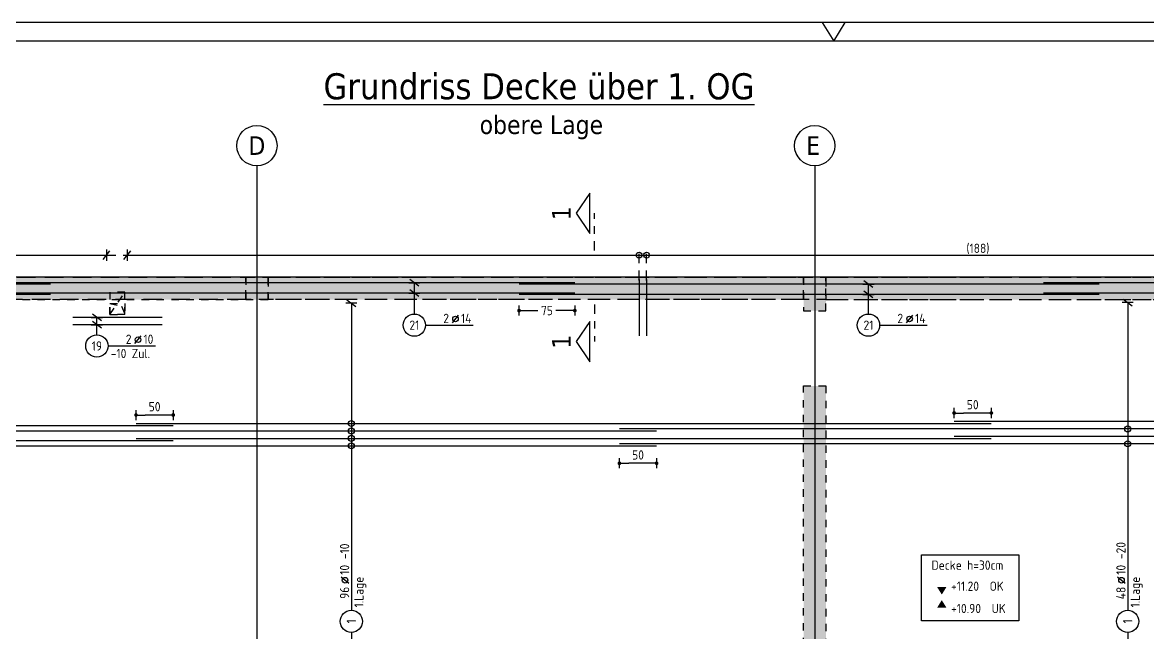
# Model space of a CAD drawing. Extents: x 0 to 101, y 0 to 43.
# Drawn here: x 18.82 to 33.94, y 21.5 to 29.7 of the extents above; entities that cross this region are included whole.
import ezdxf
from ezdxf.enums import TextEntityAlignment as Align

# ---------------------------------------------------------------- set-up
doc = ezdxf.new("R2010")
doc.units = 0
doc.header["$LTSCALE"] = 0.5
for name, pattern in [('AUSGEZOGEN', [1000.01, 1000, 0.01]), ('DOT', [0.175, 0.05, -0.125]), ('HIDDEN2', [0.187, 0.125, -0.062]), ('PUNKT', [0.175, 0.05, -0.125]), ('STRICHLINIE', [0.75, 0.5, -0.25]), ('STRICHPUNKT2', [0.55, 0.25, -0.125, 0.05, -0.125]), ('VERDECKT', [0.375, 0.25, -0.125])]:
    doc.linetypes.add(name, pattern=pattern)
for name, color, linetype in [('2.OG', 7, 'Continuous'), ('ACHSEN', 7, 'Continuous'), ('BETON', 7, 'Continuous'), ('Brüstung 2.OG', 7, 'Continuous'), ('DD', 7, 'Continuous'), ('DRUEBER', 7, 'Continuous'), ('grau_mittel', 7, 'Continuous'), ('koten', 7, 'Continuous'), ('MASSE', 7, 'Continuous'), ('OBJEKT', 7, 'Continuous'), ('RAHMEN', 7, 'Continuous'), ('RND', 7, 'Continuous'), ('SCHNITTE', 7, 'Continuous'), ('SFP_Achsen', 7, 'Continuous'), ('TEXT', 7, 'Continuous'), ('VERDECKT', 7, 'Continuous'), ('VERDECKT2', 7, 'Continuous')]:
    doc.layers.add(name, color=color, linetype=linetype)
doc.styles.add('helv', font='tahoma.ttf')
doc.styles.add('txt', font='isocp.shx')
doc.dimstyles.new('DOT_I', dxfattribs={"dimscale": 0.5, "dimtxt": 0.25, "dimasz": 0.25, "dimexe": 0.1, "dimexo": 0.3, "dimgap": 0.1, "dimtad": 1, "dimdec": 3, "dimzin": 3, "dimtxsty": 'txt', "dimblk": 'DOT', "dimblk1": 'DOT', "dimblk2": 'DOT', "dimsah": 1, "dimcen": 0.1, "dimse1": 1, "dimse2": 1, "dimazin": 0, "dimtfac": 1, "dimtdec": 4, "dimtix": 1, "dimtmove": 2, "dimatfit": 3, "dimfxl": 0, "dimtvp": 1, "dimtolj": 1, "dimtzin": 0, "dimarcsym": 0})

# ---------------------------------------------------------------- blocks, each defined once
blk = doc.blocks.new('A1-35-0')
at = {"layer": 'RAHMEN'}
blk.add_line((118.9, 59.4), (0, 59.4), dxfattribs=at)
at = {"layer": 'RAHMEN', "color": 7, "linetype": 'Continuous'}
for p, q in [((59.14, 59.4), (59.45, 58.9)), ((59.45, 58.9), (59.76, 59.4))]:
    blk.add_line(p, q, dxfattribs=at)
at = {"layer": 'RAHMEN', "color": 5}
blk.add_line((118.4, 58.9), (2, 58.9), dxfattribs=at)
blk = doc.blocks.new('okrd_o')
at = {"layer": 'koten', "color": 7, "linetype": 'Continuous'}
blk.add_solid([(-0.125, 0.202), (0.125, 0.202), (0, 0)], dxfattribs=at)
at = {"layer": 'koten', "style": 'txt'}
blk.add_attdef('OKRD', (0.25, 0.1), '', height=0.25, dxfattribs=at)
blk = doc.blocks.new('okrd_u')
at = {"layer": 'koten', "color": 7, "linetype": 'Continuous'}
blk.add_solid([(-0.125, -0.202), (0.125, -0.202), (0, 0)], dxfattribs=at)
at = {"layer": 'koten', "style": 'txt'}
blk.add_attdef('OKRD', (0.25, -0.35), '', height=0.25, dxfattribs=at)
blk = doc.blocks.new('lei_gre')
at = {"layer": 'RND', "color": 7, "linetype": 'Continuous'}
for p, q in [((-0.09, -0.12), (0.09, 0.12)), ((0, 0.15), (0, -0.15))]:
    blk.add_line(p, q, dxfattribs=at)
blk = doc.blocks.new('RND_LEI')
at = {"layer": 'RND', "color": 7, "linetype": 'Continuous'}
blk.add_line((1.022, 0.066), (1.19, 0.27), dxfattribs=at)
for centre, radius in [((0, 0), 0.3), ((1.106, 0.168), 0.075)]:
    blk.add_circle(centre, radius, dxfattribs=at)
at = {"layer": 'RND', "color": 7, "linetype": 'Continuous', "style": 'txt'}
blk.add_attdef('ANZ', text='', height=0.25, dxfattribs=at).set_placement((0.931, 0.057), align=Align.RIGHT)
for tag, p in [('DUM', (1.253, 0.057)), ('ABSTD', (1.674, 0.057)), ('POSTXT', (0.374, -0.327))]:
    blk.add_attdef(tag, p, '', height=0.25, dxfattribs=at)
blk.add_attdef('POSL', text='', height=0.25, dxfattribs=at).set_placement((0, 0), align=Align.MIDDLE)
blk = doc.blocks.new('DOT')
at = {"layer": 'MASSE', "color": 7, "linetype": 'Continuous'}
for p, q in [((0, 0), (-1, 0)), ((0, 0.54), (0, -0.54))]:
    blk.add_line(p, q, dxfattribs=at)
at = {"layer": 'MASSE', "color": 7, "linetype": 'Continuous', "const_width": 0.2}
blk.add_lwpolyline([(-0.1, 0, 1), (0.1, 0, 1)], format="xyb", close=True, dxfattribs=at)
blk = doc.blocks.new('*D27')
at = {"layer": 'Defpoints', "color": 0, "linetype": 'AUSGEZOGEN', "transparency": 16777216}
for p in [(20.344, 24.421), (20.344, 24.421), (20.844, 24.421)]:
    blk.add_point(p, dxfattribs=at)
at = {"layer": 'MASSE', "color": 0, "linetype": 'AUSGEZOGEN', "lineweight": -2, "transparency": 16777216}
blk.add_line((20.719, 24.421), (20.469, 24.421), dxfattribs=at)
at = {"layer": 'MASSE', "color": 0, "linetype": 'AUSGEZOGEN', "lineweight": -2, "transparency": 16777216, "xscale": 0.125, "yscale": 0.125, "zscale": 0.125, "rotation": 180}
blk.add_blockref('DOT', (20.344, 24.421), dxfattribs=at)
at = {"layer": 'MASSE', "color": 0, "linetype": 'AUSGEZOGEN', "lineweight": -2, "transparency": 16777216, "xscale": 0.125, "yscale": 0.125, "zscale": 0.125}
blk.add_blockref('DOT', (20.844, 24.421), dxfattribs=at)
at = {"layer": 'MASSE', "color": 0, "linetype": 'AUSGEZOGEN', "transparency": 16777216, "insert": (20.594, 24.533), "char_height": 0.125, "attachment_point": 5, "style": 'txt'}
blk.add_mtext('\\A1;50', dxfattribs=at)
blk = doc.blocks.new('*D22')
at = {"layer": 'Defpoints', "color": 0, "linetype": 'AUSGEZOGEN', "transparency": 16777216}
for p in [(26.844, 23.772), (26.844, 23.772), (27.344, 23.772)]:
    blk.add_point(p, dxfattribs=at)
at = {"layer": 'MASSE', "color": 0, "linetype": 'AUSGEZOGEN', "lineweight": -2, "transparency": 16777216}
blk.add_line((27.219, 23.772), (26.969, 23.772), dxfattribs=at)
at = {"layer": 'MASSE', "color": 0, "linetype": 'AUSGEZOGEN', "lineweight": -2, "transparency": 16777216, "xscale": 0.125, "yscale": 0.125, "zscale": 0.125, "rotation": 180}
blk.add_blockref('DOT', (26.844, 23.772), dxfattribs=at)
at = {"layer": 'MASSE', "color": 0, "linetype": 'AUSGEZOGEN', "lineweight": -2, "transparency": 16777216, "xscale": 0.125, "yscale": 0.125, "zscale": 0.125}
blk.add_blockref('DOT', (27.344, 23.772), dxfattribs=at)
at = {"layer": 'MASSE', "color": 0, "linetype": 'AUSGEZOGEN', "transparency": 16777216, "insert": (27.094, 23.884), "char_height": 0.125, "attachment_point": 5, "style": 'txt'}
blk.add_mtext('\\A1;50', dxfattribs=at)
blk = doc.blocks.new('*D23')
at = {"layer": 'Defpoints', "color": 0, "linetype": 'AUSGEZOGEN', "transparency": 16777216}
for p in [(31.344, 24.448), (31.344, 24.448), (31.844, 24.448)]:
    blk.add_point(p, dxfattribs=at)
at = {"layer": 'MASSE', "color": 0, "linetype": 'AUSGEZOGEN', "lineweight": -2, "transparency": 16777216}
blk.add_line((31.719, 24.448), (31.469, 24.448), dxfattribs=at)
at = {"layer": 'MASSE', "color": 0, "linetype": 'AUSGEZOGEN', "lineweight": -2, "transparency": 16777216, "xscale": 0.125, "yscale": 0.125, "zscale": 0.125, "rotation": 180}
blk.add_blockref('DOT', (31.344, 24.448), dxfattribs=at)
at = {"layer": 'MASSE', "color": 0, "linetype": 'AUSGEZOGEN', "lineweight": -2, "transparency": 16777216, "xscale": 0.125, "yscale": 0.125, "zscale": 0.125}
blk.add_blockref('DOT', (31.844, 24.448), dxfattribs=at)
at = {"layer": 'MASSE', "color": 0, "linetype": 'AUSGEZOGEN', "transparency": 16777216, "insert": (31.594, 24.56), "char_height": 0.125, "attachment_point": 5, "style": 'txt'}
blk.add_mtext('\\A1;50', dxfattribs=at)
blk = doc.blocks.new('*D38')
at = {"layer": 'Defpoints', "color": 0, "linetype": 'AUSGEZOGEN', "transparency": 16777216}
for p in [(25.494, 25.826), (25.494, 25.826), (26.244, 25.826)]:
    blk.add_point(p, dxfattribs=at)
at = {"layer": 'MASSE', "color": 0, "linetype": 'AUSGEZOGEN', "lineweight": -2, "transparency": 16777216}
for p, q in [((25.619, 25.826), (25.748, 25.826)), ((26.119, 25.826), (25.99, 25.826))]:
    blk.add_line(p, q, dxfattribs=at)
at = {"layer": 'MASSE', "color": 0, "linetype": 'AUSGEZOGEN', "lineweight": -2, "transparency": 16777216, "xscale": 0.125, "yscale": 0.125, "zscale": 0.125, "rotation": 180}
blk.add_blockref('DOT', (25.494, 25.826), dxfattribs=at)
at = {"layer": 'MASSE', "color": 0, "linetype": 'AUSGEZOGEN', "lineweight": -2, "transparency": 16777216, "xscale": 0.125, "yscale": 0.125, "zscale": 0.125}
blk.add_blockref('DOT', (26.244, 25.826), dxfattribs=at)
at = {"layer": 'MASSE', "color": 0, "linetype": 'AUSGEZOGEN', "transparency": 16777216, "insert": (25.869, 25.826), "char_height": 0.125, "attachment_point": 5, "style": 'txt'}
blk.add_mtext('\\A1;75', dxfattribs=at)
blk = doc.blocks.new('SCHN-1')
at = {"layer": 'SCHNITTE', "color": 5, "linetype": 'Continuous'}
blk.add_lwpolyline([(0.54, 0.125), (0, 0.485), (-0.54, 0.125)], close=True, dxfattribs=at)
at = {"layer": 'SCHNITTE', "color": 6, "linetype": 'Continuous', "style": 'helv'}
blk.add_attdef('SCHN-1', text='', height=0.5, dxfattribs=at).set_placement((0, 0.635), align=Align.CENTER)

msp = doc.modelspace()

# ---------------------------------------------------------------- hatches: boundary and pattern name
at = {"layer": '2.OG'}
h = msp.add_hatch(dxfattribs=at)
h.set_pattern_fill('DOTS', scale=0.8, double=1)
h.set_pattern_definition([(0, (-74.21585, 116.179425), (0.025, 0.05), [0, -0.05])])
h.paths.add_polyline_path([(4.3941, 14.4678), (3.9441, 14.4678), (3.9441, 14.1678), (4.6041, 14.1678), (4.6041, 25.9729), (8.0941, 25.9729), (8.0941, 18.0229), (8.4941, 18.0229), (8.4941, 18.2729), (8.3441, 18.2729), (8.3441, 25.9729), (10.5941, 25.9729), (10.5941, 18.2729), (9.3791, 18.2729), (9.3791, 18.0229), (10.8441, 18.0229), (10.8441, 26.2729), (4.4441, 26.2729), (4.4441, 19.1979), (4.3941, 19.1979)])
h.paths.add_polyline_path([(36.8441, 26.2729), (36.8441, 18.0229), (38.3091, 18.0229), (38.3091, 18.2729), (37.0941, 18.2729), (37.0941, 25.9729), (39.3441, 25.9729), (39.3441, 18.2729), (39.1941, 18.2729), (39.1941, 18.0229), (39.5941, 18.0229), (39.5941, 25.9729), (43.0691, 25.9729), (43.0691, 20.9579), (43.3691, 20.9579), (43.3691, 26.2729)])
h.paths.add_polyline_path([(43.0691, 18.0229), (43.3691, 18.0229), (43.3691, 19.0879), (43.0691, 19.0879)])
h.paths.add_polyline_path([(34.3941, 18.7729), (34.1441, 18.7729), (34.1441, 18.0779), (34.3941, 18.0779)])
h.paths.add_polyline_path([(32.0441, 18.0779), (32.2941, 18.0779), (32.2941, 18.7729), (32.0441, 18.7729)])
h.paths.add_polyline_path([(30.3941, 18.6729), (30.3941, 18.0779), (30.6441, 18.0779), (30.6441, 18.9229), (29.6191, 18.9229), (29.6191, 24.8129), (29.3191, 24.8129), (29.3191, 18.9229), (28.2941, 18.9229), (28.2941, 18.0779), (28.5441, 18.0779), (28.5441, 18.6729)])
h.paths.add_polyline_path([(26.6441, 18.0779), (26.8941, 18.0779), (26.8941, 18.7729), (26.6441, 18.7729)])
h.paths.add_polyline_path([(24.7941, 18.7729), (24.5441, 18.7729), (24.5441, 18.0779), (24.7941, 18.0779)])
h.paths.add_polyline_path([(23.1441, 18.7729), (22.8941, 18.7729), (22.8941, 18.0779), (23.1441, 18.0779)])
h.paths.add_polyline_path([(21.0441, 18.7729), (20.7941, 18.7729), (20.7941, 18.0779), (21.0441, 18.0779)])
h.paths.add_polyline_path([(19.1441, 18.0779), (19.3941, 18.0779), (19.3941, 18.7729), (19.1441, 18.7729)])
h.paths.add_polyline_path([(17.2941, 18.7729), (17.0441, 18.7729), (17.0441, 18.0779), (17.2941, 18.0779)])
h.paths.add_polyline_path([(15.6441, 18.7729), (15.3941, 18.7729), (15.3941, 18.0779), (15.6441, 18.0779)])
h.paths.add_polyline_path([(13.5441, 18.7729), (13.2941, 18.7729), (13.2941, 18.0779), (13.5441, 18.0779)])
h.paths.add_polyline_path([(14.6191, 25.9729), (14.6191, 26.2729), (14.3191, 26.2729), (14.3191, 25.9729)])
h.paths.add_polyline_path([(22.1191, 26.2729), (21.8191, 26.2729), (21.8191, 25.9729), (22.1191, 25.9729)])
h.paths.add_polyline_path([(29.6191, 26.2729), (29.3191, 26.2729), (29.3191, 25.8229), (29.6191, 25.8229)])
h.paths.add_polyline_path([(43.0691, 11.7479), (43.3691, 11.7479), (43.3691, 12.0479), (43.0691, 12.0479)])
h.paths.add_polyline_path([(37.0941, 11.7729), (37.0941, 12.4829), (36.8441, 12.4829), (36.8441, 12.0229), (34.1441, 12.0229), (34.1441, 13.9979), (36.8441, 13.9979), (36.8441, 13.5329), (37.0941, 13.5329), (37.0941, 14.3976), (36.8441, 14.3976), (36.8441, 14.2479), (32.3041, 14.2479), (32.3041, 13.9979), (33.8941, 13.9979), (33.8941, 12.0229), (32.3041, 12.0229), (32.3041, 11.7729)], flags=17)
h.paths.add_polyline_path([(20.1441, 12.0229), (20.1441, 15.3679), (21.2691, 15.3679), (21.2691, 15.6179), (20.1441, 15.6179), (20.1441, 16.3979), (17.3791, 16.3979), (17.3791, 16.1479), (17.5291, 16.1479), (17.5291, 14.9579), (14.6791, 14.9579), (14.6791, 16.1479), (16.4941, 16.1479), (16.4941, 16.3979), (8.0941, 16.3979), (8.0941, 11.7729), (8.4941, 11.7729), (8.4941, 12.0229), (8.3441, 12.0229), (8.3441, 16.1479), (14.4291, 16.1479), (14.4291, 12.0229), (14.2791, 12.0229), (14.2791, 11.7729), (14.8291, 11.7729), (14.8291, 12.0229), (14.6791, 12.0229), (14.6791, 14.7079), (17.5291, 14.7079), (17.5291, 12.0229), (15.8391, 12.0229), (15.8391, 11.7729), (31.4191, 11.7729), (31.4191, 12.0229), (31.2691, 12.0229), (31.2691, 13.9979), (31.4191, 13.9979), (31.4191, 14.2479), (31.2691, 14.2479), (31.2691, 16.1479), (36.8441, 16.1479), (36.8441, 15.2826), (37.0941, 15.2826), (37.0941, 16.3979), (31.0191, 16.3979), (31.0191, 15.6179), (29.9691, 15.6179), (29.9691, 15.3679), (31.0191, 15.3679), (31.0191, 12.0229)])
h.paths.add_polyline_path([(19.8941, 16.1479), (18.9441, 16.1479), (18.9441, 12.0229), (19.8941, 12.0229)], flags=16)
h.paths.add_polyline_path([(17.7791, 12.0229), (18.6941, 12.0229), (18.6941, 16.1479), (17.7791, 16.1479)], flags=16)
h.paths.add_polyline_path([(9.5041, 12.0229), (9.5041, 11.7729), (13.2691, 11.7729), (13.2691, 12.0229)], flags=17)
h.paths.add_polyline_path([(22.6691, 15.6179), (22.6691, 15.3679), (25.0191, 15.3679), (25.0191, 15.6179)], flags=17)
h.paths.add_polyline_path([(28.5691, 15.3679), (28.5691, 15.6179), (26.4191, 15.6179), (26.4191, 15.3679)], flags=17)
h.paths.add_polyline_path([(4.3941, 10.7729), (4.6041, 10.7729), (4.6041, 12.1178), (3.9441, 12.1178), (3.9441, 11.8178), (4.3941, 11.8178)])
at = {"layer": 'Brüstung 2.OG', "linetype": 'DOT'}
h = msp.add_hatch(dxfattribs=at)
h.set_pattern_fill('DOTS', color=102, scale=0.8, double=1)
h.set_pattern_definition([(0, (-74.21585, 266.179425), (0.025, 0.05), [0, -0.05])])
h.paths.add_polyline_path([(14.3191, 25.9729), (14.3191, 26.2729), (10.8441, 26.2729), (10.8441, 25.9729)])
h.paths.add_polyline_path([(14.6191, 26.2729), (14.6191, 25.9729), (21.8191, 25.9729), (21.8191, 26.2729)])
h.paths.add_polyline_path([(29.3191, 25.9729), (29.3191, 26.2729), (22.1191, 26.2729), (22.1191, 25.9729)])
h.paths.add_polyline_path([(36.8441, 25.9729), (36.8441, 26.2729), (29.6191, 26.2729), (29.6191, 25.9729)])
h.paths.add_polyline_path([(43.3691, 18.0229), (43.0691, 18.0229), (43.0691, 12.0479), (43.3691, 12.0479)])
h.paths.add_polyline_path([(43.0691, 10.7729), (43.3691, 10.7729), (43.3691, 11.7479), (43.0691, 11.7479)])
at = {"layer": 'grau_mittel'}
h = msp.add_hatch(color=61, dxfattribs=at)
h.paths.add_polyline_path([(4.4441, 26.2729), (4.4441, 20.7829), (4.6041, 20.7829), (4.6041, 25.9729), (8.0941, 25.9729), (8.0941, 21.1079), (8.0941, 18.0229), (8.4941, 18.0229), (8.4941, 18.2729), (8.3441, 18.2729), (8.3441, 25.9729), (8.5441, 25.9729), (10.5941, 25.9729), (10.5941, 18.2729), (9.9291, 18.2729), (9.9291, 18.0229), (10.8441, 18.0229), (10.8441, 26.2729)])
h.paths.add_polyline_path([(8.0941, 18.0229), (8.0941, 18.2729), (4.6691, 18.2729), (4.6691, 18.0229)], flags=17)
h.paths.add_polyline_path([(9.3791, 18.0229), (9.3791, 18.2729), (8.4941, 18.2729), (8.4941, 18.0229)], flags=17)
h.paths.add_polyline_path([(9.7291, 18.0229), (9.7291, 18.2729), (9.3791, 18.2729), (9.3791, 18.0229)], flags=17)
h.paths.add_polyline_path([(10.5941, 16.3979), (10.8441, 16.3979), (10.8441, 18.0229), (10.5941, 18.0229)])
h.paths.add_polyline_path([(8.0941, 16.3979), (8.0941, 11.7729), (8.4941, 11.7729), (8.4941, 12.0229), (8.3441, 12.0229), (8.3441, 16.1479), (14.4291, 16.1479), (14.4291, 15.6529), (14.6791, 15.6529), (14.6791, 16.1479), (14.8291, 16.1479), (15.7391, 16.1479), (15.7391, 16.3979)])
h.paths.add_polyline_path([(4.3941, 14.4679), (4.3191, 14.4679), (3.9391, 14.4679), (3.9391, 14.1679), (4.6041, 14.1679), (4.6041, 20.7829), (4.4441, 20.7829), (4.4441, 19.1979), (4.3941, 19.1979)])
h.paths.add_polyline_path([(4.3191, 12.1179), (4.6041, 12.1179), (4.6691, 12.1179), (4.6691, 14.1678), (4.6041, 14.1678), (4.3191, 14.1679)])
h.paths.add_polyline_path([(43.3691, 12.0479), (43.0691, 12.0479), (43.0691, 11.7479), (43.3691, 11.7479)])
h.paths.add_polyline_path([(43.3691, 18.0229), (43.0691, 18.0229), (43.0691, 12.0479), (43.3691, 12.0479)])
h.paths.add_polyline_path([(43.0691, 18.7729), (43.0691, 18.0229), (43.3691, 18.0229), (43.3691, 18.7729)], flags=17)
h.paths.add_polyline_path([(43.0691, 18.7729), (43.3691, 18.7729), (43.3691, 21.2729), (43.0691, 21.2729)], flags=17)
h.paths.add_polyline_path([(43.0691, 21.2729), (43.3691, 21.2729), (43.3691, 21.6429), (43.0691, 21.6429)])
h.paths.add_polyline_path([(43.0691, 21.6429), (43.3691, 21.6429), (43.3691, 26.2729), (36.8441, 26.2729), (36.8441, 18.0229), (37.9091, 18.0229), (37.9091, 18.2729), (37.0941, 18.2729), (37.0941, 25.9729), (39.3441, 25.9729), (39.3441, 18.2729), (39.1941, 18.2729), (39.1941, 18.0229), (39.5941, 18.0229), (39.5941, 25.9729), (43.0691, 25.9729)])
h.paths.add_polyline_path([(38.1091, 18.2729), (38.1091, 18.0229), (39.1941, 18.0229), (39.1941, 18.2729)], flags=17)
h.paths.add_polyline_path([(39.5941, 18.2729), (39.5941, 18.0229), (43.0691, 18.0229), (43.0691, 18.2729)], flags=17)
h.paths.add_polyline_path([(36.8441, 16.9479), (37.0941, 16.9479), (37.0941, 18.0229), (36.8441, 18.0229)])
h.paths.add_polyline_path([(36.8441, 25.9729), (36.8441, 26.2729), (29.6191, 26.2729), (29.6191, 25.9729)])
h.paths.add_polyline_path([(29.6191, 26.2729), (29.3191, 26.2729), (29.3191, 25.9729), (29.6191, 25.9729)])
h.paths.add_polyline_path([(29.3191, 25.9729), (29.3191, 26.2729), (22.1191, 26.2729), (22.1191, 25.9729)])
h.paths.add_polyline_path([(21.8191, 25.9729), (22.1191, 25.9729), (22.1191, 26.2729), (21.8191, 26.2729)])
h.paths.add_polyline_path([(21.8191, 25.9729), (21.8191, 26.2729), (14.6191, 26.2729), (14.6191, 25.9729)])
h.paths.add_polyline_path([(14.3191, 25.9729), (14.6191, 25.9729), (14.6191, 26.2729), (14.3191, 26.2729)])
h.paths.add_polyline_path([(10.8441, 26.2729), (10.8441, 25.9729), (14.3191, 25.9729), (14.3191, 26.2729)])
h.paths.add_polyline_path([(16.1391, 16.3979), (16.1391, 16.1479), (16.4941, 16.1479), (16.4941, 16.3979)])
h.paths.add_polyline_path([(16.4941, 16.3979), (16.4941, 16.1479), (17.3791, 16.1479), (17.3791, 16.3979)])
h.paths.add_polyline_path([(18.6941, 16.1479), (18.6941, 12.0229), (17.7791, 12.0229), (16.3641, 12.0229), (16.3641, 11.7729), (20.4441, 11.7729), (20.4441, 12.0229), (18.9441, 12.0229), (18.9441, 16.1479), (19.8941, 16.1479), (19.8941, 15.3679), (21.2691, 15.3679), (21.2691, 15.6179), (20.1441, 15.6179), (20.1441, 15.8679), (20.1441, 16.3979), (17.3791, 16.3979), (17.3791, 16.1479)])
h.paths.add_polyline_path([(15.9641, 11.7729), (16.1641, 11.7729), (16.1641, 12.0229), (15.9641, 12.0229)])
h.paths.add_polyline_path([(14.8291, 12.0229), (14.8291, 11.7729), (15.9641, 11.7729), (15.9641, 12.0229)], flags=17)
h.paths.add_polyline_path([(14.8291, 11.7729), (14.8291, 12.0229), (14.6791, 12.0229), (14.6791, 14.4579), (14.6791, 14.7079), (14.9291, 14.7079), (16.0391, 14.7079), (16.0391, 14.9579), (14.6791, 14.9579), (14.6791, 15.1079), (14.6791, 15.5029), (14.4291, 15.5029), (14.4291, 12.0229), (14.2791, 12.0229), (14.2791, 11.7729)])
h.paths.add_polyline_path([(17.7791, 14.7079), (17.7791, 14.9579), (16.2391, 14.9579), (16.2391, 14.7079)])
h.paths.add_polyline_path([(13.2691, 12.0229), (13.2691, 11.7729), (14.2791, 11.7729), (14.2791, 12.0229)])
h.paths.add_polyline_path([(13.0691, 11.7729), (13.2691, 11.7729), (13.2691, 12.0229), (13.0691, 12.0229)], flags=16)
h.paths.add_polyline_path([(12.8691, 11.7729), (12.8691, 12.0229), (9.9041, 12.0229), (9.9041, 11.7729)], flags=16)
h.paths.add_polyline_path([(9.5041, 11.7729), (9.7041, 11.7729), (9.7041, 12.0229), (9.5041, 12.0229)], flags=16)
h.paths.add_polyline_path([(8.4941, 12.0229), (8.4941, 11.7729), (9.5041, 11.7729), (9.5041, 12.0229)], flags=16)
h.paths.add_polyline_path([(25.2141, 11.7729), (25.2141, 12.0229), (20.6441, 12.0229), (20.6441, 11.7729)])
h.paths.add_polyline_path([(26.2241, 11.7729), (26.2241, 12.0229), (25.2141, 12.0229), (25.2141, 11.7729)])
h.paths.add_polyline_path([(26.2241, 12.0229), (26.2241, 11.7729), (29.8191, 11.7729), (29.8191, 12.0229)])
h.paths.add_polyline_path([(31.4191, 11.7729), (31.4191, 12.0229), (31.2691, 12.0229), (31.2691, 13.7979), (31.0191, 13.7979), (31.0191, 12.0229), (30.0191, 12.0229), (30.0191, 11.7729)])
h.paths.add_polyline_path([(32.3041, 11.7729), (32.3041, 12.0229), (31.4191, 12.0229), (31.4191, 11.7729)])
h.paths.add_polyline_path([(33.0091, 11.7729), (33.0091, 12.0229), (32.3041, 12.0229), (32.3041, 11.7729)])
h.paths.add_polyline_path([(34.1441, 12.0229), (34.1441, 13.9979), (36.8441, 13.9979), (36.8441, 13.5329), (37.0941, 13.5329), (37.0941, 13.7829), (37.0141, 13.7829), (37.0141, 13.9329), (37.0941, 13.9329), (37.0941, 14.3976), (36.8441, 14.3976), (36.8441, 14.2479), (32.3041, 14.2479), (32.3041, 13.9979), (33.8941, 13.9979), (33.8941, 12.0229), (33.6091, 12.0229), (33.6091, 11.7729), (37.0941, 11.7729), (37.0941, 13.5329), (36.8441, 13.5329), (36.8441, 12.0229)])
h.paths.add_polyline_path([(37.0941, 15.2826), (36.8441, 15.2826), (36.8441, 14.3976), (37.0941, 14.3976)])
h.paths.add_polyline_path([(37.0941, 15.5479), (36.8441, 15.5479), (36.8441, 15.2826), (37.0941, 15.2826)])
h.paths.add_polyline_path([(36.5441, 16.3979), (36.5441, 16.1479), (37.0941, 16.1479), (37.0941, 16.3979)])
h.paths.add_polyline_path([(33.2491, 16.3979), (33.2491, 16.1479), (35.9441, 16.1479), (35.9441, 16.3979)])
h.paths.add_polyline_path([(32.6491, 16.1479), (32.6491, 16.3979), (31.0191, 16.3979), (31.0191, 15.6179), (30.5191, 15.6179), (29.9691, 15.6179), (29.9691, 15.3679), (31.2691, 15.3679), (31.2691, 16.1479)])
h.paths.add_polyline_path([(31.0191, 13.9979), (31.4191, 13.9979), (31.4191, 14.2479), (31.2691, 14.2479), (31.2691, 15.1685), (31.0191, 15.1685)])
h.paths.add_polyline_path([(32.3041, 13.9979), (32.3041, 14.2479), (31.4191, 14.2479), (31.4191, 13.9979)])
h.paths.add_polyline_path([(28.5691, 15.3679), (28.5691, 15.6179), (26.4191, 15.6179), (26.4191, 15.3679)])
h.paths.add_polyline_path([(22.6691, 15.6179), (22.6691, 15.3679), (25.0191, 15.3679), (25.0191, 15.6179)])
h.paths.add_polyline_path([(13.5441, 18.7729), (13.2941, 18.7729), (13.2941, 18.0779), (13.5441, 18.0779)])
h.paths.add_polyline_path([(15.3941, 18.0779), (15.6441, 18.0779), (15.6441, 18.7729), (15.3941, 18.7729)])
h.paths.add_polyline_path([(17.2941, 18.7729), (17.0441, 18.7729), (17.0441, 18.0779), (17.2941, 18.0779)])
h.paths.add_polyline_path([(19.3941, 18.7729), (19.1441, 18.7729), (19.1441, 18.0779), (19.3941, 18.0779)])
h.paths.add_polyline_path([(20.7941, 18.0779), (21.0441, 18.0779), (21.0441, 18.7729), (20.7941, 18.7729)])
h.paths.add_polyline_path([(23.1441, 18.7729), (22.8941, 18.7729), (22.8941, 18.0779), (23.1441, 18.0779)])
h.paths.add_polyline_path([(24.5441, 18.0779), (24.7941, 18.0779), (24.7941, 18.7729), (24.5441, 18.7729)])
h.paths.add_polyline_path([(26.8941, 18.7729), (26.6441, 18.7729), (26.6441, 18.0779), (26.8941, 18.0779)])
h.paths.add_polyline_path([(28.5441, 18.7729), (28.2941, 18.7729), (28.2941, 18.0779), (28.5441, 18.0779)])
h.paths.add_polyline_path([(30.6441, 18.7729), (30.3941, 18.7729), (30.3941, 18.0779), (30.6441, 18.0779)])
h.paths.add_polyline_path([(32.2941, 18.7729), (32.0441, 18.7729), (32.0441, 18.0779), (32.2941, 18.0779)])
h.paths.add_polyline_path([(34.1441, 18.0779), (34.3941, 18.0779), (34.3941, 18.7729), (34.1441, 18.7729)])
h.paths.add_polyline_path([(43.0691, 10.7729), (43.3691, 10.7729), (43.3691, 11.7479), (43.0691, 11.7479)])
h.paths.add_polyline_path([(4.3941, 10.7729), (4.6041, 10.7729), (4.6041, 12.1179), (3.9391, 12.1179), (3.9391, 11.8179), (4.3191, 11.8178), (4.3941, 11.8179)])

# ---------------------------------------------------------------- linework, layer by layer
at = {"layer": '2.OG', "color": 7, "linetype": 'PUNKT', "lineweight": -2}
for p, q in [((29.3191, 18.9229), (29.3191, 24.8129)), ((29.3191, 24.8129), (29.6191, 24.8129)), ((29.6191, 24.8129), (29.6191, 18.9229))]:
    msp.add_line(p, q, dxfattribs=at)
for points in [[(22.1191, 26.2729), (21.8191, 26.2729), (21.8191, 25.9729), (22.1191, 25.9729)], [(29.6191, 26.2729), (29.3191, 26.2729), (29.3191, 25.8229), (29.6191, 25.8229)]]:
    msp.add_lwpolyline(points, close=True, dxfattribs=at)
at = {"layer": 'ACHSEN', "color": 140, "linetype": 'AUSGEZOGEN'}
for p, q in [((21.9691, 27.7729), (21.9691, 10.7729)), ((29.4691, 27.7729), (29.4691, 10.7729)), ((43.3691, 26.2729), (2.1691, 26.2729))]:
    msp.add_line(p, q, dxfattribs=at)
at = {"layer": 'BETON', "color": 6, "linetype": 'AUSGEZOGEN', "lineweight": -2}
msp.add_line((43.3691, 26.2729), (4.3691, 26.2729), dxfattribs=at)
at = {"layer": 'Brüstung 2.OG', "color": 102, "linetype": 'DOT'}
for p, q in [((21.8191, 26.2729), (14.6191, 26.2729)), ((22.1191, 26.2729), (29.3191, 26.2729)), ((29.6191, 26.2729), (36.8441, 26.2729)), ((14.6191, 25.9729), (21.8191, 25.9729)), ((29.3191, 25.9729), (22.1191, 25.9729)), ((29.6191, 25.9729), (36.8441, 25.9729))]:
    msp.add_line(p, q, dxfattribs=at)
at = {"layer": 'DD', "color": 7, "linetype": 'HIDDEN2'}
for p, q in [((19.9941, 25.9229), (20.1508, 25.8828)), ((20.1508, 25.8828), (20.1941, 25.7729))]:
    msp.add_line(p, q, dxfattribs=at)
msp.add_lwpolyline([(19.9941, 25.9229), (20.1941, 25.9229), (20.1941, 25.7729), (19.9941, 25.7729)], close=True, dxfattribs=at)
at = {"layer": 'DRUEBER', "color": 7, "linetype": 'PUNKT'}
msp.add_line((19.9941, 25.7729), (20.1941, 26.0729), dxfattribs=at)
msp.add_lwpolyline([(19.9941, 25.7729), (20.1941, 25.7729), (20.1941, 26.0729), (19.9941, 26.0729)], close=True, dxfattribs=at)
at = {"layer": 'OBJEKT', "color": 1, "linetype": 'AUSGEZOGEN'}
msp.add_lwpolyline([(30.9037, 22.5425), (32.2155, 22.5425), (32.2155, 21.6533), (30.9037, 21.6533)], close=True, dxfattribs=at)
at = {"layer": 'RND', "color": 7, "linetype": 'AUSGEZOGEN'}
for p, q in [((16.4915, 26.5709), (19.9455, 26.5709)), ((20.2271, 26.5709), (38.9247, 26.5709)), ((23.2391, 25.9241), (23.2391, 21.7961)), ((33.6777, 25.9359), (33.6777, 21.7961)), ((24.2365, 25.6295), (24.8765, 25.6295)), ((30.3419, 25.6295), (30.9819, 25.6295)), ((19.9678, 25.3495), (20.6078, 25.3495)), ((23.2391, 21.4961), (23.2391, 16.4513)), ((33.6777, 21.4961), (33.6777, 16.4556))]:
    msp.add_line(p, q, dxfattribs=at)
at = {"layer": 'RND', "color": 7, "linetype": 'VERDECKT'}
msp.add_line((19.9455, 26.5709), (20.2271, 26.5709), dxfattribs=at)
at = {"layer": 'RND', "color": 102, "linetype": 'VERDECKT'}
for p, q in [((27.1081, 26.2379), (27.1081, 26.6209)), ((27.2081, 26.2379), (27.2081, 26.6209))]:
    msp.add_line(p, q, dxfattribs=at)
at = {"layer": 'RND', "color": 102, "linetype": 'AUSGEZOGEN'}
for p, q in [((24.0865, 25.7795), (24.0865, 26.1971)), ((30.1919, 25.7795), (30.1919, 26.1791)), ((19.8178, 25.4995), (19.8178, 25.7336))]:
    msp.add_line(p, q, dxfattribs=at)
at = {"layer": 'RND', "color": 1, "linetype": 'AUSGEZOGEN'}
for points in [[(19.1941, 26.1791), (7.3441, 26.1791)], [(26.2441, 26.1971), (18.4441, 26.1971)], [(33.2941, 26.1791), (25.4941, 26.1791)], [(27.1081, 26.2379), (27.1081, 25.4879)], [(27.2081, 26.2379), (27.2081, 25.4879)], [(40.3441, 26.1971), (32.5441, 26.1971)], [(19.1941, 26.0427), (7.3441, 26.0427)], [(26.2441, 26.0607), (18.4441, 26.0607)], [(33.2941, 26.0427), (25.4941, 26.0427)], [(40.3441, 26.0607), (32.5441, 26.0607)], [(20.6941, 25.7336), (19.4941, 25.7336)], [(20.6941, 25.6336), (19.4941, 25.6336)], [(9.3441, 24.2795), (20.8441, 24.2795)], [(15.8441, 24.2067), (27.3441, 24.2067)], [(20.3441, 24.3067), (31.8441, 24.3067)], [(38.3441, 24.2339), (26.8441, 24.2339)], [(38.3441, 24.3339), (31.3441, 24.3339)], [(9.3441, 24.0795), (20.8441, 24.0795)], [(20.3441, 24.1067), (31.8441, 24.1067)], [(38.3441, 24.1339), (31.3441, 24.1339)], [(15.8441, 24.0067), (27.3441, 24.0067)], [(38.3441, 24.0339), (26.8441, 24.0339)]]:
    msp.add_lwpolyline(points, dxfattribs=at)
at = {"layer": 'RND', "color": 7, "linetype": 'AUSGEZOGEN', "const_width": 0.0125}
for points in [[(27.1018, 26.2379, 1), (27.1143, 26.2379, 1)], [(27.2018, 26.2379, 1), (27.2143, 26.2379, 1)]]:
    msp.add_lwpolyline(points, format="xyb", close=True, dxfattribs=at)
at = {"layer": 'RND', "color": 7, "linetype": 'AUSGEZOGEN'}
for centre in [(27.1081, 26.5709), (27.2081, 26.5709), (23.2391, 24.3067), (23.2391, 24.2067), (33.6777, 24.2339), (23.2391, 24.1067), (33.6777, 24.0339), (23.2391, 24.0067)]:
    msp.add_circle(centre, 0.04, dxfattribs=at)
at = {"layer": 'SCHNITTE', "color": 5, "linetype": 'STRICHPUNKT2'}
for p, q in [((26.5067, 26.6344), (26.5067, 27.1344)), ((26.5067, 25.9078), (26.5067, 25.4078))]:
    msp.add_line(p, q, dxfattribs=at)
at = {"layer": 'SFP_Achsen', "color": 7, "linetype": 'AUSGEZOGEN'}
for centre in [(21.9691, 28.0434), (29.4691, 28.0434)]:
    msp.add_circle(centre, 0.2705, dxfattribs=at)
at = {"layer": 'VERDECKT', "color": 7, "linetype": 'VERDECKT', "lineweight": -2}
for points in [[(21.8191, 26.2729), (22.1191, 26.2729), (22.1191, 25.9729), (21.8191, 25.9729)], [(29.3191, 26.2729), (29.6191, 26.2729), (29.6191, 25.9729), (29.3191, 25.9729)]]:
    msp.add_lwpolyline(points, close=True, dxfattribs=at)
at = {"layer": 'VERDECKT2', "color": 7, "linetype": 'STRICHLINIE'}
for p, q in [((14.6191, 26.2729), (21.8191, 26.2729)), ((22.1191, 26.2729), (29.3191, 26.2729)), ((29.6191, 26.2729), (36.8441, 26.2729)), ((21.8191, 25.9729), (14.6191, 25.9729)), ((29.3191, 25.9729), (22.1191, 25.9729)), ((29.6191, 25.9729), (36.8441, 25.9729))]:
    msp.add_line(p, q, dxfattribs=at)

# ---------------------------------------------------------------- block references
at = {"layer": 'koten', "color": 6, "linetype": 'AUSGEZOGEN', "xscale": 0.5, "yscale": 0.5, "zscale": 0.5}
for name, p, values in [('okrd_o', (31.1779, 22.0063), {'OKRD': '+11.20  OK'}), ('okrd_u', (31.1779, 21.9313), {'OKRD': '+10.90  UK'})]:
    msp.add_blockref(name, p, dxfattribs=at).add_auto_attribs(values)
at = {"layer": 'RAHMEN', "xscale": 0.5, "yscale": 0.5, "zscale": 0.5}
msp.add_blockref('A1-35-0', (0, 0), dxfattribs=at)
at = {"layer": 'RND', "color": 7, "linetype": 'AUSGEZOGEN', "xscale": 0.5, "yscale": 0.5, "zscale": 0.5}
for p in [(19.9455, 26.5709), (20.2271, 26.5709)]:
    msp.add_blockref('lei_gre', p, dxfattribs=at)
for p, rotation in [((24.0865, 26.1971), 90), ((30.1919, 26.1791), 90), ((24.0865, 26.0607), 90), ((30.1919, 26.0427), 90), ((23.2391, 25.9241), 270), ((33.6777, 25.9359), 270), ((19.8178, 25.7336), 90), ((19.8178, 25.6336), 90)]:
    msp.add_blockref('lei_gre', p, dxfattribs=dict(at, rotation=rotation))
for p, values in [((24.0865, 25.6295), {'POSL': '21', 'DUM': '14', 'ANZ': '2'}), ((30.1919, 25.6295), {'POSL': '21', 'DUM': '14', 'ANZ': '2'}), ((19.8178, 25.3495), {'POSL': '19', 'DUM': '10', 'ANZ': '2', 'POSTXT': '-10 Zul.'})]:
    msp.add_blockref('RND_LEI', p, dxfattribs=at).add_auto_attribs(values)
at = {"layer": 'RND', "color": 7, "linetype": 'AUSGEZOGEN', "xscale": 0.5, "yscale": 0.5, "zscale": 0.5, "rotation": 90}
for p, values in [((33.6777, 21.6461), {'POSL': '1', 'DUM': '10', 'ANZ': '48', 'ABSTD': '-20', 'POSTXT': '1.Lage'}), ((23.2391, 21.6461), {'POSL': '1', 'DUM': '10', 'ANZ': '96', 'ABSTD': '-10', 'POSTXT': '1.Lage'})]:
    msp.add_blockref('RND_LEI', p, dxfattribs=at).add_auto_attribs(values)
at = {"layer": 'SCHNITTE', "color": 5, "linetype": 'STRICHPUNKT2', "xscale": 0.5, "yscale": 0.5, "zscale": 0.5, "rotation": 90}
for p in [(26.5067, 27.1344), (26.5067, 25.4078)]:
    msp.add_blockref('SCHN-1', p, dxfattribs=at).add_auto_attribs({'SCHN-1': '1'})

# ---------------------------------------------------------------- texts
at = {"layer": 'RND', "color": 7, "linetype": 'AUSGEZOGEN', "style": 'txt'}
msp.add_text('(188)', height=0.125, dxfattribs=at).set_placement((31.6636, 26.6634), align=Align.MIDDLE)
at = {"layer": 'SFP_Achsen', "color": 6, "linetype": 'AUSGEZOGEN', "style": 'helv'}
for s, p in [('D', (21.855, 27.919)), ('E', (29.355, 27.919))]:
    msp.add_text(s, height=0.25, dxfattribs=at).set_placement(p)
at = {"layer": 'TEXT', "color": 5, "linetype": 'AUSGEZOGEN', "style": 'helv'}
msp.add_text('%%UGrundriss Decke über 1. OG', height=0.35, dxfattribs=at).set_placement((22.8647, 28.6672))
at = {"layer": 'TEXT', "color": 6, "linetype": 'AUSGEZOGEN', "style": 'helv'}
msp.add_text('obere Lage', height=0.25, dxfattribs=at).set_placement((24.9647, 28.2003))
at = {"layer": 'TEXT', "color": 1, "linetype": 'AUSGEZOGEN', "style": 'txt'}
msp.add_text('Decke h=30cm', height=0.125, dxfattribs=at).set_placement((31.0398, 22.3393))

# ---------------------------------------------------------------- dimensions: what is measured, and where the dimension line sits
at = {"layer": 'MASSE', "color": 7, "linetype": 'AUSGEZOGEN'}
dim = msp.add_linear_dim(base=(25.4941, 25.826), p1=(26.2441, 25.826), p2=(25.4941, 25.826), dimstyle='DOT_I', override={"dimdec": 0, "dimlfac": 100}, dxfattribs=at)
dim.commit()
dim.dimension.update_dxf_attribs({"geometry": '*D38', "text_midpoint": (25.8691, 25.826), "dimtype": 160})
for base, p1, p2, picture, middle in [((20.3441, 24.4207), (20.8441, 24.4207), (20.3441, 24.4207), '*D27', (20.5941, 24.5332)), ((31.3441, 24.4479), (31.8441, 24.4479), (31.3441, 24.4479), '*D23', (31.5941, 24.5604)), ((26.8441, 23.7719), (27.3441, 23.7719), (26.8441, 23.7719), '*D22', (27.0941, 23.8844))]:
    dim = msp.add_linear_dim(base=base, p1=p1, p2=p2, dimstyle='DOT_I', override={"dimdec": 0, "dimlfac": 100}, dxfattribs=at)
    dim.commit()
    dim.dimension.update_dxf_attribs({"geometry": picture, "text_midpoint": middle})

doc.saveas('drawing.dxf')
